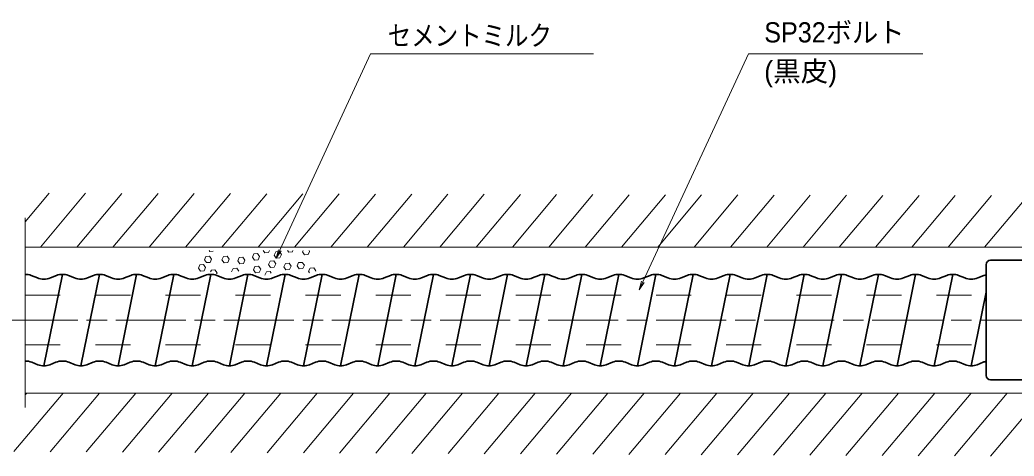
# Model space of a CAD drawing. Units: millimetres at full size, sheet at 1:2; details may follow other scales. Extents: x 1845 to 3525, y 1377 to 2565.
# Drawn here: x 2807.5 to 3147.9, y 2142.1 to 2291.6 of the extents above; entities that cross this region are included whole.
import ezdxf
from ezdxf.enums import TextEntityAlignment as Align

# ---------------------------------------------------------------- set-up
doc = ezdxf.new("R2010")
doc.units = ezdxf.units.MM
doc.header["$LTSCALE"] = 2
doc.linetypes.add('CHAIN', pattern=[18.5, 12, -1.5, 3.5, -1.5])
doc.linetypes.add('DASHED_SPACED', pattern=[12, 6, -6])
for name, color, linetype, lineweight in [('1外形線', 7, 'Continuous', 35), ('2細い実線', 3, 'Continuous', 20), ('3隠れ線', 2, 'DASHED_SPACED', 13), ('4中心線', 1, 'CHAIN', 13), ('6寸法線', 4, 'Continuous', 13)]:
    doc.layers.add(name, color=color, linetype=linetype, lineweight=lineweight)
doc.styles.add('ＭＳ Ｐゴシック', font='')
doc.styles.get('ＭＳ Ｐゴシック').set_extended_font_data('MS PGothic')

# ---------------------------------------------------------------- blocks, each defined once
blk = doc.blocks.new('open_arrow')
at = {"color": 0, "linetype": 'Continuous', "lineweight": -2}
blk.add_lwpolyline([(7.5, 1.25), (0, 0), (7.5, -1.25)], dxfattribs=at)

msp = doc.modelspace()

# ---------------------------------------------------------------- linework, layer by layer
at = {"layer": '1外形線'}
for p, q in [((3179.064, 2209.296), (3139.804, 2209.234)), ((3138.309, 2207.75), (3138.309, 2169.75)), ((2809.343, 2204.42), (2809.309, 2204.253)), ((2811.367, 2204.034), (2813.464, 2203.199)), ((2822.043, 2204.42), (2815.693, 2173.08)), ((2820.018, 2204.034), (2817.922, 2203.199)), ((2824.067, 2204.034), (2826.164, 2203.199)), ((2834.743, 2204.42), (2828.393, 2173.08)), ((2832.718, 2204.034), (2830.622, 2203.199)), ((2836.767, 2204.034), (2838.864, 2203.199)), ((2847.443, 2204.42), (2841.093, 2173.08)), ((2845.418, 2204.034), (2843.322, 2203.199)), ((2849.467, 2204.034), (2851.564, 2203.199)), ((2860.143, 2204.42), (2853.793, 2173.08)), ((2858.118, 2204.034), (2856.022, 2203.199)), ((2862.167, 2204.034), (2864.264, 2203.199)), ((2872.843, 2204.42), (2866.493, 2173.08)), ((2870.818, 2204.034), (2868.722, 2203.199)), ((2874.867, 2204.034), (2876.964, 2203.199)), ((2885.543, 2204.42), (2879.193, 2173.08)), ((2883.518, 2204.034), (2881.422, 2203.199)), ((2887.567, 2204.034), (2889.664, 2203.199)), ((2898.243, 2204.42), (2891.893, 2173.08)), ((2896.218, 2204.034), (2894.122, 2203.199)), ((2900.267, 2204.034), (2902.364, 2203.199)), ((2910.943, 2204.42), (2904.593, 2173.08)), ((2908.918, 2204.034), (2906.822, 2203.199)), ((2912.967, 2204.034), (2915.064, 2203.199)), ((2923.643, 2204.42), (2917.293, 2173.08)), ((2921.618, 2204.034), (2919.522, 2203.199)), ((2925.667, 2204.034), (2927.764, 2203.199)), ((2936.343, 2204.42), (2929.993, 2173.08)), ((2934.318, 2204.034), (2932.222, 2203.199)), ((2938.367, 2204.034), (2940.464, 2203.199)), ((2949.043, 2204.42), (2942.693, 2173.08)), ((2947.018, 2204.034), (2944.922, 2203.199)), ((2951.067, 2204.034), (2953.164, 2203.199)), ((2961.743, 2204.42), (2955.393, 2173.08)), ((2959.718, 2204.034), (2957.622, 2203.199)), ((2963.767, 2204.034), (2965.864, 2203.199)), ((2974.443, 2204.42), (2968.093, 2173.08)), ((2972.418, 2204.034), (2970.322, 2203.199)), ((2976.467, 2204.034), (2978.564, 2203.199)), ((2987.143, 2204.42), (2980.793, 2173.08)), ((2985.118, 2204.034), (2983.022, 2203.199)), ((2989.167, 2204.034), (2991.264, 2203.199)), ((2999.843, 2204.42), (2993.493, 2173.08)), ((2997.818, 2204.034), (2995.722, 2203.199)), ((3001.867, 2204.034), (3003.964, 2203.199)), ((3012.543, 2204.42), (3006.193, 2173.08)), ((3010.518, 2204.034), (3008.422, 2203.199)), ((3014.567, 2204.034), (3016.664, 2203.199)), ((3025.243, 2204.42), (3018.893, 2173.08)), ((3023.218, 2204.034), (3021.122, 2203.199)), ((3027.267, 2204.034), (3029.364, 2203.199)), ((3037.943, 2204.42), (3031.593, 2173.08)), ((3035.918, 2204.034), (3033.822, 2203.199)), ((3039.967, 2204.034), (3042.064, 2203.199)), ((3050.643, 2204.42), (3044.293, 2173.08)), ((3048.618, 2204.034), (3046.522, 2203.199)), ((3052.667, 2204.034), (3054.764, 2203.199)), ((3063.343, 2204.42), (3056.993, 2173.08)), ((3061.318, 2204.034), (3059.222, 2203.199)), ((3065.367, 2204.034), (3067.464, 2203.199)), ((3074.018, 2204.034), (3071.922, 2203.199)), ((3076.043, 2204.42), (3072.868, 2188.75)), ((3078.067, 2204.034), (3080.164, 2203.199)), ((3088.743, 2204.42), (3082.393, 2173.08)), ((3086.718, 2204.034), (3084.622, 2203.199)), ((3090.767, 2204.034), (3092.864, 2203.199)), ((3101.443, 2204.42), (3095.093, 2173.08)), ((3099.418, 2204.034), (3097.322, 2203.199)), ((3103.467, 2204.034), (3105.564, 2203.199)), ((3114.143, 2204.42), (3107.793, 2173.08)), ((3112.118, 2204.034), (3110.022, 2203.199)), ((3116.167, 2204.034), (3118.264, 2203.199)), ((3126.843, 2204.42), (3120.493, 2173.08)), ((3124.818, 2204.034), (3122.722, 2203.199)), ((3128.867, 2204.034), (3130.964, 2203.199)), ((3137.518, 2204.034), (3135.422, 2203.199)), ((3137.518, 2204.034), (3135.422, 2203.199)), ((3138.309, 2198.331), (3133.193, 2173.08)), ((3072.868, 2188.75), (3069.693, 2173.08)), ((2813.668, 2173.466), (2811.572, 2174.3)), ((2817.717, 2173.466), (2819.814, 2174.3)), ((2826.368, 2173.466), (2824.272, 2174.3)), ((2830.417, 2173.466), (2832.514, 2174.3)), ((2839.068, 2173.466), (2836.972, 2174.3)), ((2843.117, 2173.466), (2845.214, 2174.3)), ((2851.768, 2173.466), (2849.672, 2174.3)), ((2855.817, 2173.466), (2857.914, 2174.3)), ((2864.468, 2173.466), (2862.372, 2174.3)), ((2868.517, 2173.466), (2870.614, 2174.3)), ((2877.168, 2173.466), (2875.072, 2174.3)), ((2881.217, 2173.466), (2883.314, 2174.3)), ((2889.868, 2173.466), (2887.772, 2174.3)), ((2893.917, 2173.466), (2896.014, 2174.3)), ((2902.568, 2173.466), (2900.472, 2174.3)), ((2906.617, 2173.466), (2908.714, 2174.3)), ((2915.268, 2173.466), (2913.172, 2174.3)), ((2919.317, 2173.466), (2921.414, 2174.3)), ((2927.968, 2173.466), (2925.872, 2174.3)), ((2932.017, 2173.466), (2934.114, 2174.3)), ((2940.668, 2173.466), (2938.572, 2174.3)), ((2944.717, 2173.466), (2946.814, 2174.3)), ((2953.368, 2173.466), (2951.272, 2174.3)), ((2957.417, 2173.466), (2959.514, 2174.3)), ((2966.068, 2173.466), (2963.972, 2174.3)), ((2970.117, 2173.466), (2972.214, 2174.3)), ((2978.768, 2173.466), (2976.672, 2174.3)), ((2982.817, 2173.466), (2984.914, 2174.3)), ((2991.468, 2173.466), (2989.372, 2174.3)), ((2995.517, 2173.466), (2997.614, 2174.3)), ((3004.168, 2173.466), (3002.072, 2174.3)), ((3008.217, 2173.466), (3010.314, 2174.3)), ((3016.868, 2173.466), (3014.772, 2174.3)), ((3020.917, 2173.466), (3023.014, 2174.3)), ((3029.568, 2173.466), (3027.472, 2174.3)), ((3033.617, 2173.466), (3035.714, 2174.3)), ((3042.268, 2173.466), (3040.172, 2174.3)), ((3046.317, 2173.466), (3048.414, 2174.3)), ((3054.968, 2173.466), (3052.872, 2174.3)), ((3059.017, 2173.466), (3061.114, 2174.3)), ((3067.668, 2173.466), (3065.572, 2174.3)), ((3071.717, 2173.466), (3073.814, 2174.3)), ((3080.368, 2173.466), (3078.272, 2174.3)), ((3084.417, 2173.466), (3086.514, 2174.3)), ((3093.068, 2173.466), (3090.972, 2174.3)), ((3097.117, 2173.466), (3099.214, 2174.3)), ((3105.768, 2173.466), (3103.672, 2174.3)), ((3109.817, 2173.466), (3111.914, 2174.3)), ((3118.468, 2173.466), (3116.372, 2174.3)), ((3122.517, 2173.466), (3124.614, 2174.3)), ((3131.168, 2173.466), (3129.072, 2174.3)), ((3135.217, 2173.466), (3137.314, 2174.3)), ((3179.064, 2168.203), (3139.804, 2168.266))]:
    msp.add_line(p, q, dxfattribs=at)
for centre, radius, start, end in [((3139.809, 2207.734), 1.5, 90, 180), ((2809.343, 2198.92), 5.5, 68.40525, 90.35107), ((2815.693, 2208.77), 6, 248.19211, 291.80789), ((2822.043, 2198.92), 5.5, 68.40525, 111.59475), ((2828.393, 2208.77), 6, 248.19211, 291.80789), ((2834.743, 2198.92), 5.5, 68.40525, 111.59475), ((2841.093, 2208.77), 6, 248.19211, 291.80789), ((2847.443, 2198.92), 5.5, 68.40525, 111.59475), ((2853.793, 2208.77), 6, 248.19211, 291.80789), ((2860.143, 2198.92), 5.5, 68.40525, 111.59475), ((2866.493, 2208.77), 6, 248.19211, 291.80789), ((2872.843, 2198.92), 5.5, 68.40525, 111.59475), ((2879.193, 2208.77), 6, 248.19211, 291.80789), ((2885.543, 2198.92), 5.5, 68.40525, 111.59475), ((2891.893, 2208.77), 6, 248.19211, 291.80789), ((2898.243, 2198.92), 5.5, 68.40525, 111.59475), ((2904.593, 2208.77), 6, 248.19211, 291.80789), ((2910.943, 2198.92), 5.5, 68.40525, 111.59475), ((2917.293, 2208.77), 6, 248.19211, 291.80789), ((2923.643, 2198.92), 5.5, 68.40525, 111.59475), ((2929.993, 2208.77), 6, 248.19211, 291.80789), ((2936.343, 2198.92), 5.5, 68.40525, 111.59475), ((2942.693, 2208.77), 6, 248.19211, 291.80789), ((2949.043, 2198.92), 5.5, 68.40525, 111.59475), ((2955.393, 2208.77), 6, 248.19211, 291.80789), ((2961.743, 2198.92), 5.5, 68.40525, 111.59475), ((2968.093, 2208.77), 6, 248.19211, 291.80789), ((2974.443, 2198.92), 5.5, 68.40525, 111.59475), ((2980.793, 2208.77), 6, 248.19211, 291.80789), ((2987.143, 2198.92), 5.5, 68.40525, 111.59475), ((2993.493, 2208.77), 6, 248.19211, 291.80789), ((2999.843, 2198.92), 5.5, 68.40525, 111.59475), ((3006.193, 2208.77), 6, 248.19211, 291.80789), ((3012.543, 2198.92), 5.5, 68.40525, 111.59475), ((3018.893, 2208.77), 6, 248.19211, 291.80789), ((3025.243, 2198.92), 5.5, 68.40525, 111.59475), ((3031.593, 2208.77), 6, 248.19211, 291.80789), ((3037.943, 2198.92), 5.5, 68.40525, 111.59475), ((3044.293, 2208.77), 6, 248.19211, 291.80789), ((3050.643, 2198.92), 5.5, 68.40525, 111.59475), ((3056.993, 2208.77), 6, 248.19211, 291.80789), ((3063.343, 2198.92), 5.5, 68.40525, 111.59475), ((3069.693, 2208.77), 6, 248.19211, 291.80789), ((3076.043, 2198.92), 5.5, 68.40525, 111.59475), ((3082.393, 2208.77), 6, 248.19211, 291.80789), ((3088.743, 2198.92), 5.5, 68.40525, 111.59475), ((3095.093, 2208.77), 6, 248.19211, 291.80789), ((3101.443, 2198.92), 5.5, 68.40525, 111.59475), ((3107.793, 2208.77), 6, 248.19211, 291.80789), ((3114.143, 2198.92), 5.5, 68.40525, 111.59475), ((3120.493, 2208.77), 6, 248.19211, 291.80789), ((3126.843, 2198.92), 5.5, 68.40525, 111.59475), ((3133.193, 2208.77), 6, 248.19211, 291.80789), ((3139.543, 2198.92), 5.5, 102.9613, 111.59475), ((3139.543, 2198.92), 5.5, 102.9613, 111.59475), ((2809.343, 2168.73), 6, 68.19211, 90.32181), ((2815.693, 2178.58), 5.5, 248.40525, 291.59475), ((2822.043, 2168.73), 6, 68.19211, 111.80789), ((2828.393, 2178.58), 5.5, 248.40525, 291.59475), ((2834.743, 2168.73), 6, 68.19211, 111.80789), ((2841.093, 2178.58), 5.5, 248.40525, 291.59475), ((2847.443, 2168.73), 6, 68.19211, 111.80789), ((2853.793, 2178.58), 5.5, 248.40525, 291.59475), ((2860.143, 2168.73), 6, 68.19211, 111.80789), ((2866.493, 2178.58), 5.5, 248.40525, 291.59475), ((2872.843, 2168.73), 6, 68.19211, 111.80789), ((2879.193, 2178.58), 5.5, 248.40525, 291.59475), ((2885.543, 2168.73), 6, 68.19211, 111.80789), ((2891.893, 2178.58), 5.5, 248.40525, 291.59475), ((2898.243, 2168.73), 6, 68.19211, 111.80789), ((2904.593, 2178.58), 5.5, 248.40525, 291.59475), ((2910.943, 2168.73), 6, 68.19211, 111.80789), ((2917.293, 2178.58), 5.5, 248.40525, 291.59475), ((2923.643, 2168.73), 6, 68.19211, 111.80789), ((2929.993, 2178.58), 5.5, 248.40525, 291.59475), ((2936.343, 2168.73), 6, 68.19211, 111.80789), ((2942.693, 2178.58), 5.5, 248.40525, 291.59475), ((2949.043, 2168.73), 6, 68.19211, 111.80789), ((2955.393, 2178.58), 5.5, 248.40525, 291.59475), ((2961.743, 2168.73), 6, 68.19211, 111.80789), ((2968.093, 2178.58), 5.5, 248.40525, 291.59475), ((2974.443, 2168.73), 6, 68.19211, 111.80789), ((2980.793, 2178.58), 5.5, 248.40525, 291.59475), ((2987.143, 2168.73), 6, 68.19211, 111.80789), ((2993.493, 2178.58), 5.5, 248.40525, 291.59475), ((2999.843, 2168.73), 6, 68.19211, 111.80789), ((3006.193, 2178.58), 5.5, 248.40525, 291.59475), ((3012.543, 2168.73), 6, 68.19211, 111.80789), ((3018.893, 2178.58), 5.5, 248.40525, 291.59475), ((3025.243, 2168.73), 6, 68.19211, 111.80789), ((3031.593, 2178.58), 5.5, 248.40525, 291.59475), ((3037.943, 2168.73), 6, 68.19211, 111.80789), ((3044.293, 2178.58), 5.5, 248.40525, 291.59475), ((3050.643, 2168.73), 6, 68.19211, 111.80789), ((3056.993, 2178.58), 5.5, 248.40525, 291.59475), ((3063.343, 2168.73), 6, 68.19211, 111.80789), ((3069.693, 2178.58), 5.5, 248.40525, 291.59475), ((3076.043, 2168.73), 6, 68.19211, 111.80789), ((3082.393, 2178.58), 5.5, 248.40525, 291.59475), ((3088.743, 2168.73), 6, 68.19211, 111.80789), ((3095.093, 2178.58), 5.5, 248.40525, 291.59475), ((3101.443, 2168.73), 6, 68.19211, 111.80789), ((3107.793, 2178.58), 5.5, 248.40525, 291.59475), ((3114.143, 2168.73), 6, 68.19211, 111.80789), ((3120.493, 2178.58), 5.5, 248.40525, 291.59475), ((3126.843, 2168.73), 6, 68.19211, 111.80789), ((3133.193, 2178.58), 5.5, 248.40525, 291.59475), ((3139.543, 2168.73), 6, 101.86473, 111.80789), ((3139.543, 2168.73), 6, 101.86473, 111.80789), ((3139.809, 2169.766), 1.5, 180, 270)]:
    msp.add_arc(centre, radius, start, end, dxfattribs=at)
at = {"layer": '2細い実線'}
for p, q in [((2809.309, 2222.408), (2817.551, 2232.231)), ((2814.478, 2213.75), (2829.958, 2232.198)), ((2826.912, 2213.75), (2842.365, 2232.166)), ((2839.346, 2213.75), (2854.771, 2232.133)), ((2851.78, 2213.75), (2867.178, 2232.101)), ((2864.214, 2213.75), (2879.585, 2232.068)), ((2876.648, 2213.75), (2891.992, 2232.036)), ((2889.082, 2213.75), (2904.398, 2232.003)), ((2901.516, 2213.75), (2916.805, 2231.971)), ((2913.95, 2213.75), (2929.212, 2231.938)), ((2926.384, 2213.75), (2941.619, 2231.906)), ((2938.818, 2213.75), (2954.025, 2231.873)), ((2951.252, 2213.75), (2966.432, 2231.841)), ((2963.686, 2213.75), (2978.839, 2231.808)), ((2976.12, 2213.75), (2991.246, 2231.776)), ((2988.554, 2213.75), (3003.652, 2231.743)), ((3000.988, 2213.75), (3016.059, 2231.711)), ((3013.422, 2213.75), (3028.466, 2231.678)), ((3025.856, 2213.75), (3040.873, 2231.646)), ((3038.29, 2213.75), (3053.279, 2231.613)), ((3050.724, 2213.75), (3065.686, 2231.581)), ((3063.158, 2213.75), (3078.093, 2231.549)), ((3075.592, 2213.75), (3090.499, 2231.516)), ((3088.026, 2213.75), (3102.906, 2231.484)), ((3100.46, 2213.75), (3115.313, 2231.451)), ((3112.894, 2213.75), (3127.72, 2231.419)), ((3125.328, 2213.75), (3140.126, 2231.386)), ((3137.762, 2213.75), (3152.533, 2231.354)), ((2809.309, 2158.75), (2809.309, 2223.75)), ((3206.817, 2213.75), (2809.309, 2213.75)), ((2870.636, 2209.45), (2871.164, 2210.583)), ((2871.353, 2208.426), (2870.636, 2209.45)), ((2872.409, 2210.692), (2871.164, 2210.583)), ((2872.454, 2212.281), (2872.249, 2212.574)), ((2873.126, 2209.668), (2872.409, 2210.692)), ((2873.699, 2212.39), (2872.454, 2212.281)), ((2872.598, 2208.535), (2873.126, 2209.668)), ((2876.658, 2209.381), (2877.187, 2210.514)), ((2877.375, 2208.358), (2876.658, 2209.381)), ((2878.432, 2210.623), (2877.187, 2210.514)), ((2879.149, 2209.599), (2878.432, 2210.623)), ((2878.62, 2208.466), (2879.149, 2209.599)), ((2882.034, 2209.037), (2882.562, 2210.17)), ((2883.808, 2210.279), (2882.562, 2210.17)), ((2884.524, 2209.255), (2883.808, 2210.279)), ((2883.996, 2208.122), (2884.524, 2209.255)), ((2887.057, 2210.299), (2887.586, 2211.432)), ((2887.774, 2209.275), (2887.057, 2210.299)), ((2888.831, 2211.541), (2887.586, 2211.432)), ((2889.02, 2209.384), (2887.774, 2209.275)), ((2889.548, 2210.517), (2888.831, 2211.541)), ((2889.02, 2209.384), (2889.548, 2210.517)), ((2891.321, 2211.758), (2890.751, 2212.574)), ((2892.567, 2211.867), (2891.321, 2211.758)), ((2892.567, 2211.867), (2892.896, 2212.574)), ((2894.529, 2210.952), (2895.057, 2212.085)), ((2895.246, 2209.928), (2894.529, 2210.952)), ((2896.302, 2212.194), (2895.057, 2212.085)), ((2896.491, 2210.037), (2895.246, 2209.928)), ((2897.019, 2211.17), (2896.302, 2212.194)), ((2896.491, 2210.037), (2897.019, 2211.17)), ((2899.511, 2212.016), (2899.12, 2212.574)), ((2900.756, 2212.125), (2899.511, 2212.016)), ((2900.756, 2212.125), (2900.965, 2212.574)), ((2904.188, 2212.085), (2904.416, 2212.574)), ((2904.905, 2211.061), (2904.188, 2212.085)), ((2906.151, 2211.17), (2904.905, 2211.061)), ((2906.151, 2211.17), (2906.679, 2212.303)), ((2906.679, 2212.303), (2906.489, 2212.574)), ((2868.567, 2206.508), (2869.096, 2207.641)), ((2869.284, 2205.484), (2868.567, 2206.508)), ((2870.341, 2207.75), (2869.096, 2207.641)), ((2871.058, 2206.726), (2870.341, 2207.75)), ((2870.53, 2205.593), (2871.058, 2206.726)), ((2872.598, 2208.535), (2871.353, 2208.426)), ((2872.765, 2205.264), (2873.02, 2205.811)), ((2874.265, 2205.92), (2873.02, 2205.811)), ((2874.982, 2204.896), (2874.265, 2205.92)), ((2878.62, 2208.466), (2877.375, 2208.358)), ((2879.963, 2205.331), (2880.492, 2206.464)), ((2881.737, 2206.573), (2880.492, 2206.464)), ((2882.454, 2205.549), (2881.737, 2206.573)), ((2882.751, 2208.013), (2882.034, 2209.037)), ((2883.996, 2208.122), (2882.751, 2208.013)), ((2887.435, 2205.985), (2887.963, 2207.118)), ((2888.152, 2204.961), (2887.435, 2205.985)), ((2889.208, 2207.227), (2887.963, 2207.118)), ((2889.925, 2206.203), (2889.208, 2207.227)), ((2889.397, 2205.07), (2889.925, 2206.203)), ((2892.589, 2207.755), (2893.117, 2208.888)), ((2893.306, 2206.731), (2892.589, 2207.755)), ((2894.362, 2208.997), (2893.117, 2208.888)), ((2894.551, 2206.84), (2893.306, 2206.731)), ((2895.079, 2207.973), (2894.362, 2208.997)), ((2894.551, 2206.84), (2895.079, 2207.973)), ((2897.863, 2206.988), (2898.391, 2208.121)), ((2898.58, 2205.964), (2897.863, 2206.988)), ((2899.636, 2208.23), (2898.391, 2208.121)), ((2899.825, 2206.073), (2898.58, 2205.964)), ((2900.353, 2207.206), (2899.636, 2208.23)), ((2899.825, 2206.073), (2900.353, 2207.206)), ((2902.378, 2207.292), (2902.906, 2208.425)), ((2903.095, 2206.268), (2902.378, 2207.292)), ((2904.151, 2208.534), (2902.906, 2208.425)), ((2904.34, 2206.377), (2903.095, 2206.268)), ((2904.868, 2207.51), (2904.151, 2208.534)), ((2904.34, 2206.377), (2904.868, 2207.51)), ((2906.302, 2205.462), (2906.83, 2206.595)), ((2908.076, 2206.704), (2906.83, 2206.595)), ((2908.793, 2205.68), (2908.076, 2206.704)), ((2870.53, 2205.593), (2869.284, 2205.484)), ((2874.827, 2204.564), (2874.982, 2204.896)), ((2889.397, 2205.07), (2888.152, 2204.961)), ((2891.375, 2204.188), (2891.887, 2205.288)), ((2893.133, 2205.397), (2891.887, 2205.288)), ((2893.503, 2204.869), (2893.133, 2205.397)), ((2906.647, 2204.97), (2906.302, 2205.462)), ((2908.728, 2205.542), (2908.793, 2205.68)), ((2805.437, 2143.702), (2822.259, 2163.75)), ((3206.686, 2163.75), (2809.309, 2163.75)), ((2809.309, 2163.135), (2809.825, 2163.75)), ((2817.822, 2143.644), (2834.693, 2163.75)), ((2830.207, 2143.586), (2847.127, 2163.75)), ((2842.593, 2143.528), (2859.561, 2163.75)), ((2854.978, 2143.47), (2871.995, 2163.75)), ((2867.363, 2143.412), (2884.429, 2163.75)), ((2879.749, 2143.354), (2896.863, 2163.75)), ((2892.134, 2143.296), (2909.297, 2163.75)), ((2904.519, 2143.238), (2921.731, 2163.75)), ((2916.904, 2143.18), (2934.165, 2163.75)), ((2929.29, 2143.122), (2946.599, 2163.75)), ((2941.675, 2143.064), (2959.033, 2163.75)), ((2954.06, 2143.006), (2971.467, 2163.75)), ((2966.446, 2142.948), (2983.901, 2163.75)), ((2978.831, 2142.89), (2996.335, 2163.75)), ((2991.216, 2142.832), (3008.769, 2163.75)), ((3003.602, 2142.773), (3021.203, 2163.75)), ((3015.987, 2142.715), (3033.637, 2163.75)), ((3028.372, 2142.657), (3046.071, 2163.75)), ((3040.758, 2142.599), (3058.505, 2163.75)), ((3053.143, 2142.541), (3070.939, 2163.75)), ((3065.528, 2142.483), (3083.373, 2163.75)), ((3077.914, 2142.425), (3095.807, 2163.75)), ((3090.299, 2142.367), (3108.241, 2163.75)), ((3110.769, 2151.945), (3120.675, 2163.75)), ((3115.069, 2142.251), (3133.109, 2163.75)), ((3127.455, 2142.193), (3145.543, 2163.75)), ((3139.84, 2142.135), (3157.977, 2163.75)), ((3102.684, 2142.309), (3110.744, 2151.914))]:
    msp.add_line(p, q, dxfattribs=at)
at = {"layer": '3隠れ線'}
for p, q in [((2809.309, 2197.25), (3138.309, 2197.25)), ((2809.309, 2180.25), (3138.309, 2180.25))]:
    msp.add_line(p, q, dxfattribs=at)
at = {"layer": '4中心線'}
msp.add_line((2174.309, 2188.75), (3215.776, 2188.75), dxfattribs=at)
at = {"layer": '6寸法線'}
for points in [[(2895.246, 2209.928), (2896.501, 2212.653), (2927.54, 2280.028), (3003.865, 2280.028)], [(3019.483, 2199.139), (3020.743, 2201.861), (3056.912, 2280.028), (3116.625, 2280.028)]]:
    msp.add_lwpolyline(points, dxfattribs=at)

# ---------------------------------------------------------------- block references
at = {"layer": '6寸法線', "xscale": 0.4, "yscale": 0.4}
for p, rotation in [((2895.246, 2209.928), 65.3), ((3019.483, 2199.139), 65.2)]:
    msp.add_blockref('open_arrow', p, dxfattribs=dict(at, rotation=rotation))

# ---------------------------------------------------------------- texts
at = {"layer": '6寸法線', "style": 'ＭＳ Ｐゴシック', "width": 0.95}
msp.add_text('SP32ボルト', height=6.928, dxfattribs=at).set_placement((3062.319, 2281.797), align=Align.BOTTOM_LEFT)
at = {"layer": '6寸法線', "style": 'ＭＳ Ｐゴシック', "width": 0.85}
msp.add_text('セメントミルク', height=6.928, dxfattribs=at).set_placement((2989.636, 2286.244), align=Align.MIDDLE_RIGHT)
at = {"layer": '6寸法線', "style": 'ＭＳ Ｐゴシック'}
msp.add_text('(黒皮)', height=6.928, dxfattribs=at).set_placement((3062.319, 2268.458), align=Align.BOTTOM_LEFT)

doc.saveas('drawing.dxf')
